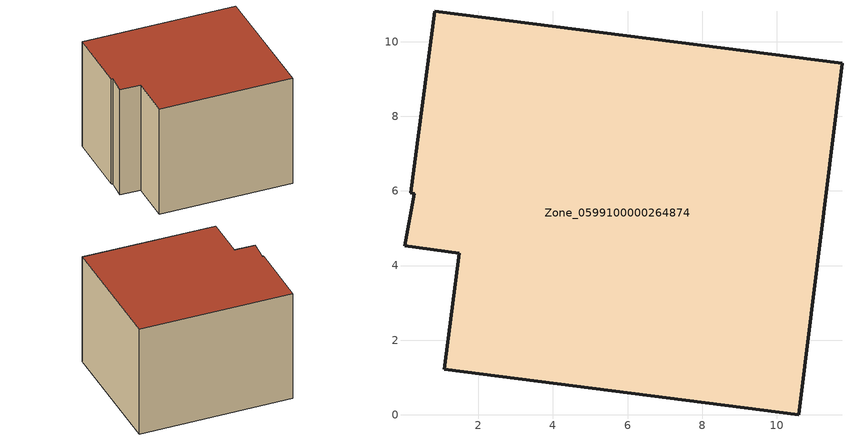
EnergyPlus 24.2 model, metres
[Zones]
Zone_0599100000264874
 floor ground (C_G): 0.83,10.82 11.74,9.43 10.58,0 1.09,1.23 1.49,4.34 0.02,4.53 0.28,5.93 0.19,5.96 z0
 wall outside (C_F): 1.09,1.23 10.58,0 11.74,9.43 0.83,10.82 0.19,5.96 0.28,5.93 0.02,4.53 1.49,4.34 1.09,1.23 z0:8.27
 roof outside (C_R): 0.19,5.96 0.28,5.93 0.02,4.53 1.49,4.34 1.09,1.23 10.58,0 11.74,9.43 0.83,10.82 z8.27
[BUILDING]
Pand.0599100000264874: North Axis=0; Terrain=City; Loads Convergence Tolerance Value=0.04; Temperature Convergence Tolerance Value=0.4; Solar Distribution=FullExterior; Maximum Number of Warmup Days=25; Minimum Number of Warmup Days=1
[Site:Location]
Rotterdam.The.Hague.AP_ZH_NLD Design_Conditions: Latitude=51.96; Longitude=4.45; Time Zone=1; Elevation=-4.5
[SITE:GROUNDTEMPERATURE:BUILDINGSURFACE]
18, 18, 18, 18, 18, 18, 18, 18, 18, 18, 18, 18
[MATERIAL] Thermal Absorptance=0.9; Solar Absorptance=0.7; Visible Absorptance=0.7
Name | Roughness | Thickness | Conductivity | Density | Specific Heat
G.TC.1946-1964 | MediumSmooth | 0.15 | 1 | 540 | 1210
F.TC.1946-1964 | Rough | 0.3 | 0.857143 | 1920 | 840
R.TC.1946-1964 | MediumRough | 0.2 | 0.235294 | 1500 | 1000
[CONSTRUCTION]
C_G: G.TC.1946-1964
C_F: F.TC.1946-1964
C_R: R.TC.1946-1964
[ZONE]
Zone_0599100000264874: Type=1; Multiplier=1; Ceiling Height=Autocalculate; Volume=Autocalculate; Floor Area=autocalculate; Part of Total Floor Area=Yes
[ZONEINFILTRATION:DESIGNFLOWRATE]
Infil_Zone_0599100000264874: Zone or ZoneList or Space or SpaceList=Zone_0599100000264874; Schedule=AlwaysOn; Design Flow Rate Calculation Method=Flow/Area; Flow Rate per Floor Area=0.003; Constant Term Coefficient=1; Temperature Term Coefficient=0; Velocity Term Coefficient=0; Velocity Squared Term Coefficient=0
[HVACTEMPLATE:ZONE:IDEALLOADSAIRSYSTEM]
Zone_0599100000264874: Maximum Heating Supply Air Temperature=50; Minimum Cooling Supply Air Temperature=13; Maximum Heating Supply Air Humidity Ratio=0.0156; Minimum Cooling Supply Air Humidity Ratio=0.0077; Heating Limit=NoLimit; Cooling Limit=NoLimit; Dehumidification Control Type=ConstantSensibleHeatRatio; Cooling Sensible Heat Ratio=0.7; Dehumidification Setpoint=60; Humidification Control Type=None; Humidification Setpoint=30; Outdoor Air Method=None; Outdoor Air Flow Rate per Person=0.00944; Outdoor Air Flow Rate per Zone Floor Area=0; Outdoor Air Flow Rate per Zone=0; Demand Controlled Ventilation Type=None; Outdoor Air Economizer Type=NoEconomizer; Heat Recovery Type=None; Sensible Heat Recovery Effectiveness=0.7; Latent Heat Recovery Effectiveness=0.65
[ZONECONTROL:THERMOSTAT]
ThermostatControl_Zone_0599100000264874: Zone or ZoneList=Zone_0599100000264874; Control Type Schedule=DualSetpointControlType; Control 1=Thermostat_Zone_0599100000264874; Temperature Difference Between Cutout And Setpoint=0
[THERMOSTATSETPOINT:DUALSETPOINT]
Thermostat_Zone_0599100000264874: Heating Setpoint Temperature Schedule=HeatingSetpoint_Zone_0599100000264874; Cooling Setpoint Temperature Schedule=CoolingSetpoint_Zone_0599100000264874
[SCHEDULE:COMPACT]
HeatingSetpoint_Zone_0599100000264874: Through: 12/31, For: AllDays, Until: 24:00, 21
CoolingSetpoint_Zone_0599100000264874: Through: 12/31, For: AllDays, Until: 24:00, 24
DualSetpointControlType: Through: 12/31, For: AllDays, Until: 24:00, 4
AlwaysOn: Through: 12/31, For: AllDays, Until: 24:00, 1
